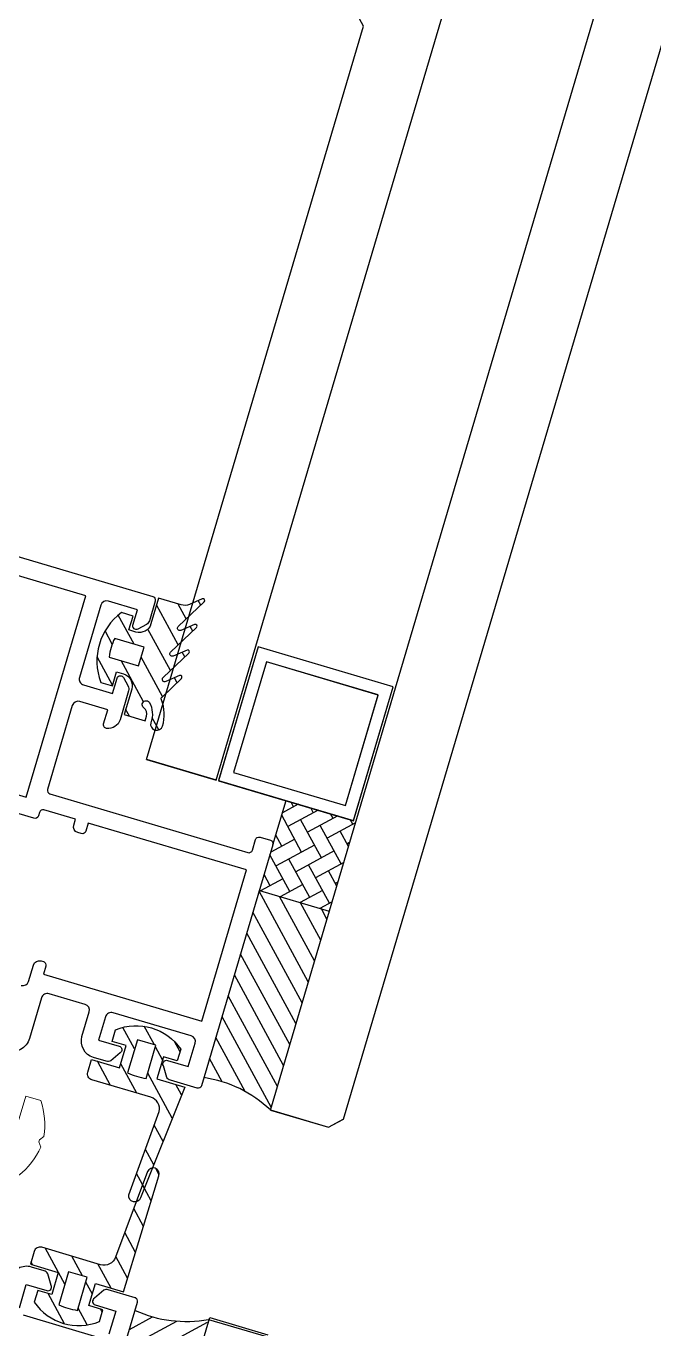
# Model space of a CAD drawing. Header units: millimetres. Extents: x 62878 to 70819, y -67946 to -61850.
# Drawn here: x 67759.88 to 67765.05, y -66350.02 to -66339.29 of the extents above; entities that cross this region are included whole.
import ezdxf

# ---------------------------------------------------------------- set-up
doc = ezdxf.new("R2010")
doc.units = ezdxf.units.MM
doc.layers.add('DOGRAMA', color=171, linetype='Continuous', lineweight=0)
doc.layers.add('DOĞRAMA-yeni', color=40, linetype='Continuous')
pattern_1 = [(118.5057849383402, (67716.88679688504, -66450.51168380858), (-0.1395045678384407, -0.07576303882639554), [])]

# ---------------------------------------------------------------- blocks, each defined once
blk = doc.blocks.new('a2we')
at = {"lineweight": 5, "ltscale": 0.5}
for p, q in [((-196.0144480926461, -415.2868589025547), (-196.5925912144022, -417.2488821181558)), ((-196.0144480926461, -415.2868589025547), (-195.4639709594615, -417.7110762494052)), ((-197.5747968978259, -417.6063757508618), (-196.5747276986959, -417.2423803302317)), ((-196.5747276986959, -417.2423803302317), (-194.1582851917165, -418.2620245979042)), ((-194.1582851917165, -418.2620245979042), (-197.5747968978259, -417.6063757508618)), ((-195.1583543907882, -418.6260200186506), (-197.5747968978259, -417.6063757508618)), ((-197.1143788935161, -419.7428166739272), (-197.1143788935161, -418.4283854465556)), ((-196.8896500078097, -417.895480952812), (-197.0961171580722, -418.3448917148726)), ((-194.1582851917165, -418.2620245979042), (-195.1583543907882, -418.6260200186506)), ((-195.1583543907882, -418.6260200186506), (-194.9264251741961, -419.2953524503964)), ((-194.9154016761394, -420.634479622855), (-194.9154016761394, -419.3608343693425)), ((-198.1144480926461, -420.1068120946153), (-197.1143788935161, -419.7428166739268)), ((-194.9154016761721, -421.4039929561312), (-198.1144480926461, -420.1068120946153)), ((-193.9153324771005, -421.0399975355008), (-198.1144480926461, -420.1068120946153)), ((-197.1143788935161, -419.7428166739268), (-193.9153324771005, -421.0399975355008)), ((-197.1143788935161, -419.7428166739268), (-193.9153324771005, -421.0399975355008)), ((-197.1143788935161, -422.2969096404012), (-197.1143788935162, -420.512330007273)), ((-193.9153324771005, -421.0399975355008), (-194.9154016761721, -421.4039929561312)), ((-194.9154016761721, -423.1885725893157), (-194.9154016761721, -421.4039929561312)), ((-198.1144480926461, -422.6609050610894), (-197.1143788935161, -422.2969096404012)), ((-194.9154016761721, -423.9580859226053), (-198.1144480926461, -422.6609050610894)), ((-193.9153324771005, -423.594090501975), (-198.1144480926461, -422.6609050610894)), ((-197.1143788935161, -422.2969096404012), (-193.9153324771005, -423.594090501975)), ((-197.1143788935161, -422.2969096404012), (-193.9153324771005, -423.594090501975)), ((-197.1143788935161, -424.8510026068752), (-197.1143788935162, -423.0664229737469)), ((-193.9153324771005, -423.594090501975), (-194.9154016761721, -423.9580859226053)), ((-198.1144480926461, -425.2149980275636), (-197.1143788935161, -424.8510026068752)), ((-197.1143788935161, -424.8510026068752), (-193.9153324771005, -426.1481834684492)), ((-197.1143788935161, -424.8510026068752), (-193.9153324771005, -426.1481834684492)), ((-194.9154016761721, -425.7426655557898), (-194.9154016761721, -423.9580859226053)), ((-194.9154016761721, -426.5121788890793), (-198.1144480926461, -425.2149980275636)), ((-193.9153324771005, -426.1481834684492), (-198.1144480926461, -425.2149980275636)), ((-197.1143788935161, -427.3050955733496), (-197.1143788935162, -425.6205159402211)), ((-193.9153324771005, -426.1481834684492), (-194.9154016761721, -426.5121788890793)), ((-194.9154016761721, -428.1967585222638), (-194.9154016761721, -426.5121788890793)), ((-198.1144480926461, -427.669090994038), (-197.1143788935161, -427.3050955733496)), ((-194.9154016761721, -428.9662718555534), (-198.1144480926461, -427.669090994038)), ((-193.9153324771005, -428.6022764349236), (-198.1144480926461, -427.669090994038)), ((-197.1143788935161, -427.3050955733496), (-193.9153324771005, -428.6022764349236)), ((-197.1143788935161, -427.3050955733496), (-193.9153324771005, -428.6022764349236)), ((-197.1143788935161, -429.5591885398237), (-197.1143788935161, -428.0237477951896)), ((-193.9153324771005, -428.6022764349236), (-194.9154016761721, -428.9662718555534)), ((-194.9154016761721, -430.450851488738), (-194.9154016761721, -428.9662718555534)), ((-198.1144480926461, -429.9231839605702), (-197.1143788935161, -429.5591885398237)), ((-194.9154016761721, -431.2203648220857), (-198.1144480926461, -429.9231839605702)), ((-193.9153324771005, -430.8563694013976), (-198.1144480926461, -429.9231839605702)), ((-197.1143788935161, -429.5591885398237), (-193.9153324771005, -430.8563694013976)), ((-197.1143788935161, -429.5591885398237), (-193.9153324771005, -430.8563694013976)), ((-197.1143788935161, -431.8132815063559), (-197.1143788935161, -430.2778407616635)), ((-193.9153324771005, -430.8563694013976), (-194.9154016761721, -431.2203648220857)), ((-194.9154016761721, -432.7049444552304), (-194.9154016761721, -431.2203648220857)), ((-198.1144480926461, -432.177276926986), (-197.1143788935161, -431.8132815063559)), ((-194.9154016761721, -433.4744577885599), (-198.1144480926461, -432.177276926986)), ((-193.9153324771005, -433.1104623678716), (-198.1144480926461, -432.177276926986)), ((-197.1143788935161, -431.8132815063559), (-193.9153324771005, -433.1104623678716)), ((-197.1143788935161, -431.8132815063559), (-193.9153324771005, -433.1104623678716)), ((-197.1143788935161, -434.0673744728301), (-197.1143788935161, -432.5319337281958)), ((-193.9153324771005, -433.1104623678716), (-194.9154016761721, -433.4744577885599)), ((-194.9154016761721, -434.9590374217446), (-194.9154016761721, -433.4744577885599)), ((-198.1144480926461, -434.4313698935184), (-197.1143788935161, -434.0673744728301)), ((-194.9154016761721, -435.7285507550341), (-198.1144480926461, -434.4313698935184)), ((-193.9153324771005, -435.364555334404), (-198.1144480926461, -434.4313698935184)), ((-197.1143788935161, -434.0673744728301), (-193.9153324771005, -435.364555334404)), ((-197.1143788935161, -434.0673744728301), (-193.9153324771005, -435.364555334404)), ((-197.1143788935161, -436.3642339800811), (-197.1143788935161, -434.7860266946118)), ((-193.9153324771005, -435.364555334404), (-194.9154016761721, -435.7285507550341)), ((-194.9154016761721, -437.2558969289955), (-194.9154016761721, -435.7285507550341)), ((-198.1144480926461, -436.7282294008277), (-197.1143788935161, -436.3642339800811)), ((-194.9154016761721, -438.0254102623434), (-198.1144480926461, -436.7282294008277)), ((-193.9153324771005, -437.6614148416551), (-198.1144480926461, -436.7282294008277)), ((-197.1143788935161, -436.3642339800811), (-193.9153324771005, -437.6614148416551)), ((-197.1143788935161, -436.3642339800811), (-193.9153324771005, -437.6614148416551)), ((-197.1143788935161, -438.6610934873901), (-197.1143788935161, -437.1337473134849)), ((-193.9153324771005, -437.6614148416551), (-194.9154016761721, -438.0254102623434)), ((-198.1144480926461, -439.0250889080787), (-197.1143788935161, -438.6610934873901)), ((-197.1143788935161, -438.6610934873901), (-193.9153324771005, -439.9582743489061)), ((-197.1143788935161, -438.6610934873901), (-193.9153324771005, -439.9582743489061)), ((-194.9154016761721, -439.5527564362646), (-194.9154016761721, -438.0254102623434)), ((-194.9154016761721, -440.3222697695944), (-198.1144480926461, -439.0250889080787)), ((-193.9153324771005, -439.9582743489061), (-198.1144480926461, -439.0250889080787)), ((-197.1143788935161, -440.9579529946993), (-197.1143788935161, -439.430606820736)), ((-193.9153324771005, -439.9582743489061), (-194.9154016761721, -440.3222697695944)), ((-198.1144480926461, -441.3219484153295), (-197.1143788935161, -440.9579529946993)), ((-197.1143788935161, -440.9579529946993), (-193.9153324771005, -442.2551338562151)), ((-194.9154016761721, -441.849615943574), (-194.9154016761721, -440.3222697695944)), ((-194.9154016761721, -442.6191292769035), (-198.1144480926461, -441.3219484153295)), ((-193.9153324771005, -442.2551338562151), (-198.1144480926461, -441.3219484153295)), ((-197.1143788935161, -443.2537258831643), (-197.1143788935161, -441.7274663280053)), ((-198.1144480926461, -443.6177213039109), (-197.1143788935161, -443.2537258831643)), ((-197.1143788935161, -443.2537258831643), (-193.9153324771005, -444.5509067447383)), ((-193.9153324771005, -442.2551338562151), (-194.9154016761721, -442.6191292769035)), ((-194.9154016761721, -444.1453888320787), (-194.9154016761721, -442.6191292769035)), ((-194.9154016761721, -444.9149021654266), (-198.1144480926461, -443.6177213039109)), ((-193.9153324771005, -444.5509067447383), (-198.1144480926461, -443.6177213039109)), ((-197.1143788935161, -445.5538642814245), (-197.1143788935161, -444.0232392165685)), ((-193.9153324771005, -444.5509067447383), (-194.9154016761721, -444.9149021654266)), ((-194.9154016761721, -446.4455272302989), (-194.9154016761721, -444.9149021654266)), ((-198.1144480926461, -445.9178597020545), (-197.1143788935161, -445.5538642814245)), ((-193.9153324771005, -446.8510451429402), (-198.1144480926461, -445.9178597020545)), ((-194.9154016761721, -447.2150405636282), (-198.1144480926461, -445.9178597020545)), ((-197.1143788935161, -445.5538642814245), (-193.9153324771005, -446.8510451429402)), ((-197.1143788935161, -445.5538642814245), (-193.9153324771005, -446.8510451429402)), ((-197.1143788935161, -447.8540026795677), (-197.1143788935161, -446.3233776147298)), ((-193.9153324771005, -446.8510451429402), (-194.9154016761721, -447.2150405636282)), ((-194.9154016761721, -448.7456656284821), (-194.9154016761721, -447.2150405636282)), ((-197.1143788935161, -447.8540026795677), (-198.1144480926461, -448.2179981003141)), ((-194.9154016761721, -449.5151789618299), (-198.1144480926461, -448.2179981003141)), ((-198.1144480926461, -448.2179981003141), (-193.9153324771005, -449.1511835411412)), ((-193.9153324771005, -449.1511835411412), (-197.1143788935161, -447.8540026795677)), ((-197.1143788935161, -450.1541410778275), (-197.1143788935161, -448.6235160129718)), ((-193.9153324770423, -449.1511835411412), (-194.9154016761721, -449.5151789618299)), ((-194.9154016761723, -451.0458040266858), (-194.9154016761721, -449.5151789618299)), ((-198.1144480926461, -450.5181364984577), (-197.1143788935161, -450.1541410778275)), ((-194.9154016761721, -451.8153173600317), (-198.1144480926461, -450.5181364984577)), ((-193.9153324770423, -451.4513219393434), (-198.1144480926461, -450.5181364984577)), ((-197.1143788935161, -450.1541410778275), (-193.9153324770423, -451.4513219393434)), ((-197.1143788935161, -453.2868589025547), (-197.1143788935162, -450.9236544111328)), ((-193.9153324770423, -451.4513219393434), (-194.9154016761721, -451.8153173600317)), ((-194.9154016761721, -453.2868589025547), (-194.9154016761721, -451.8153173600317)), ((-192.7980524524961, -453.2868589025547), (-199.230843732796, -453.2868589025547)), ((-199.230843732796, -454.5827171301502), (-199.230843732796, -453.2868589025547)), ((-192.7980524524961, -454.5827171301502), (-192.7980524524961, -453.2868589025547))]:
    blk.add_line(p, q, dxfattribs=at)
blk.add_lwpolyline([(-196.4690204826777, -455.6637351848848), (-196.1125089353335, -455.3998333582319), (-195.9163872499585, -455.3998333582319), (-195.5598757026143, -455.6637351848848)], dxfattribs=at)
for centre, radius, start, end in [((-196.9143788935627, -418.4283854465556), 0.2, 155.3251238657465, 180), ((-195.115401676151, -419.3608343693425), 0.2, 0, 19.11162363728389), ((-195.6603624057317, -449.5292358589606), 6.187568978619671, 234.757305859688, 262.4904896380407), ((-196.3685337795604, -449.5292358589606), 6.187568978619673, 277.5095103619591, 305.2426941403116)]:
    blk.add_arc(centre, radius, start, end, dxfattribs=at)
blk = doc.blocks.new('SPANDREL PAN.93')
at = {"layer": 'DOĞRAMA-yeni', "color": 122, "lineweight": -2}
for p, q in [((36489.31846582975, 28164.42913181102), (36488.83896271163, 28164.28743932814)), ((36515.70602521955, 28075.1306965566), (36489.31846582975, 28164.42913181102))]:
    blk.add_line(p, q, dxfattribs=at)
blk = doc.blocks.new('SPANDREL PAN.92')
at = {"layer": 'DOĞRAMA-yeni', "color": 122, "lineweight": -2}
for p, q in [((36488.80837289144, 28166.15534303633), (36462.86920358454, 28253.93637638955)), ((36488.20463065312, 28166.0812126805), (36462.32213833935, 28253.67044478655)), ((36488.04646411759, 28175.08551072904), (36494.80267682292, 28187.50942274903)), ((36489.25638565998, 28168.87374046113), (36487.40063123814, 28175.15381978327)), ((36489.8317894017, 28169.04377144057), (36488.04646411759, 28175.08551072902)), ((36489.83178940169, 28169.04377144057), (36489.25638565994, 28168.87374046113)), ((36488.80837289143, 28166.15534303634), (36488.3288697733, 28166.01365055348)), ((36488.3288697733, 28166.01365055345), (36488.20463065311, 28166.0812126805))]:
    blk.add_line(p, q, dxfattribs=at)
for points in [[(36488.12475830115, 28168.53934620156), (36487.79886559054, 28169.64220337327), (36488.91131282463, 28169.97092993352), (36489.23720553522, 28168.86807276182)], [(36488.1923204282, 28168.66358532177), (36487.92310471075, 28169.57464124622), (36488.84375069757, 28169.84669081333), (36489.11296641502, 28168.93563488887)]]:
    blk.add_lwpolyline(points, close=True, dxfattribs=at)

msp = doc.modelspace()

# ---------------------------------------------------------------- hatches: boundary and pattern name
at = {"layer": 'DOGRAMA', "lineweight": -2}
h = msp.add_hatch(dxfattribs=at)
h.set_pattern_fill('ANSI31', color=256, scale=0.05, angle=73.50578493834035, style=0)
h.set_pattern_definition(pattern_1)
edge = h.paths.add_edge_path(flags=16)
edge.add_arc((67760.96573314806, -66344.51798588282), 0.399999999970293, 151.9688259086231, 175.0427439733526)
edge.add_line((67760.56722937166, -66344.48342086909), (67760.8087808885, -66344.55494516042))
edge.add_line((67760.8087808885, -66344.55494516042), (67760.8542078541, -66344.40152941548))
edge.add_line((67760.8542078541, -66344.40152941548), (67760.61265633722, -66344.33000512415))
edge = h.paths.add_edge_path()
edge.add_arc((67760.96573314808, -66344.51798588283), 0.4999999999802199, 126.6358872944521, 200.3756825860098)
edge.add_line((67760.49701822527, -66344.69207299069), (67760.59290306587, -66344.72046484418))
edge.add_line((67760.59290306587, -66344.72046484418), (67760.62697329005, -66344.60540303546))
edge.add_line((67760.62697329005, -66344.60540303546), (67760.68450419439, -66344.62243814753))
edge.add_arc((67760.6561123409, -66344.71832298813), 0.1000000000065236, -16.494215060012777, 73.50578493998722, ccw=False)
edge.add_line((67760.7519971815, -66344.74671484162), (67760.68953510384, -66344.95766149092))
edge.add_line((67760.68953510384, -66344.95766149092), (67760.86212781689, -66345.00876682719))
edge.add_line((67760.86212781689, -66345.00876682719), (67760.87333674874, -66344.97091207278))
edge.add_arc((67760.81101160235, -66344.95245736805), 0.06500000000055278, 343.5057849758132, 411.9151204903753)
edge.add_arc((67760.87126919611, -66344.87556622895), 0.03268943072872159, 38.07550578943119, 231.9151204302509, ccw=False)
edge.add_arc((67760.72344252166, -66344.95329041724), 0.1992591642636714, -20.843900698027483, 29.422006460653677, ccw=False)
edge.add_arc((67760.95798875428, -66345.03712243278), 0.05002797726847832, 165.0203900031464, 342.5336263258762)
edge.add_arc((67760.69722011803, -66344.95525705129), 0.3233450412095115, 342.5651376692389, 381.8914478234179)
edge.add_arc((67761.01580720654, -66344.82724109777), 0.01999999999218744, 133.505784915031, 201.8914477880159, ccw=False)
edge.add_line((67761.00203865033, -66344.81273500042), (67761.16163352222, -66344.66125449438))
edge.add_arc((67761.15130710509, -66344.65037492137), 0.01499999998633296, 313.5057848641242, 473.5057848353924)
edge.add_line((67761.14532448023, -66344.63661962422), (67761.03241768136, -66344.68572645319))
edge.add_arc((67761.02444084817, -66344.667386057), 0.02000000000057802, 133.5057850026662, 293.50578497779065, ccw=False)
edge.add_line((67761.01067229194, -66344.65287995969), (67761.2240955999, -66344.45030784507))
edge.add_arc((67761.21376918275, -66344.43942827205), 0.01500000000690547, 313.5057848661739, 473.5057848863643)
edge.add_line((67761.20778655788, -66344.42567297489), (67761.09487975904, -66344.47477980392))
edge.add_arc((67761.08690292585, -66344.45643940772), 0.02000000001392242, 133.5057849452677, 293.5057849611637, ccw=False)
edge.add_line((67761.07313436962, -66344.44193331037), (67761.28655767758, -66344.23936119575))
edge.add_arc((67761.27623126042, -66344.22848162275), 0.01500000000636884, 313.5057849447552, 473.5057849307029)
edge.add_line((67761.27024863554, -66344.21472632562), (67761.15734183669, -66344.2638331546))
edge.add_arc((67761.14936500348, -66344.2454927584), 0.02000000001972633, 133.5057850329029, 293.50578499939263, ccw=False)
edge.add_line((67761.13559644725, -66344.23098666109), (67761.34901975525, -66344.02841454644))
edge.add_arc((67761.33869333807, -66344.01753497343), 0.01500000001638679, 313.5057849850707, 473.5057850614491)
edge.add_line((67761.33271071315, -66344.00377967629), (67761.22736556354, -66344.0495976988))
edge.add_arc((67761.18748139765, -66343.95789571789), 0.09999999996052615, 253.50578494088012, 293.5057849428872, ccw=False)
edge.add_line((67761.15908954418, -66344.05378055845), (67760.97345363868, -66343.998813085))
edge.add_line((67760.97345363868, -66343.998813085), (67760.91099156105, -66344.2097597343))
edge.add_arc((67760.81510672045, -66344.1813678808), 0.1000000000106552, 253.50578493435978, 343.50578493199265, ccw=False)
edge.add_line((67760.78671486695, -66344.27725272141), (67760.72918396263, -66344.2602176093))
edge.add_line((67760.72918396263, -66344.2602176093), (67760.76325418678, -66344.1451558006))
edge.add_line((67760.76325418678, -66344.1451558006), (67760.66736934616, -66344.11676394714))
h = msp.add_hatch(dxfattribs=at)
h.set_pattern_fill('AR-HBONE', color=256, scale=0.03, angle=73.50578493834035, style=0)
h.set_pattern_definition([(208.5057849383403, (67728.85020894074, -66331.53902839267), (-0.1627219703923171, 0.04818257311146708), [0.36, -0.12]), (118.5057849383402, (67728.74475666895, -66331.5962980913), (-0.1627219703923171, 0.04818257311146708), [0.3599999999999998, -0.1199999999999999])])
h.paths.add_polyline_path([(67761.95247555047, -66345.9052275458), (67762.02345518416, -66345.66551544431), (67762.59876422776, -66345.83586656522), (67762.37915953479, -66346.57751455191), (67761.80385049127, -66346.407163431)])
h = msp.add_hatch(dxfattribs=at)
h.set_pattern_fill('ANSI31', color=256, scale=0.03999999999999999, angle=73.50578493834035, style=0)
h.set_pattern_definition([(118.5057849383402, (67711.12325062756, -66469.97630644911), (-0.1116036542707525, -0.06061043106111644), [])])
h.paths.add_polyline_path([(67761.75170905373, -66346.68011403024, -0.4142135623420975), (67761.71753296288, -66346.6986746017), (67761.3477290713, -66347.94757465045, -0.1532309010706403), (67761.89464626132, -66348.21381061191), (67762.30064976617, -66346.84265739145)])
h.paths.add_polyline_path([(67761.80385049127, -66346.407163431), (67761.73314848234, -66346.64593793936, -0.4142135623575963), (67761.75170905373, -66346.68011403024), (67762.30064976617, -66346.84265739145), (67762.37915953479, -66346.57751455191)])
h = msp.add_hatch(dxfattribs=at)
h.set_pattern_fill('ANSI31', color=256, scale=0.05, angle=73.50578493834035, style=0)
h.set_pattern_definition(pattern_1)
edge = h.paths.add_edge_path(flags=16)
edge.add_arc((67760.9827063926, -66347.2959842691), 0.6682513992577961, 246.6301057181914, 260.3814641486032)
edge.add_line((67760.87104979047, -66347.95484141281), (67760.95202168194, -66347.68138350309))
edge.add_line((67760.95202168194, -66347.68138350309), (67760.79860593699, -66347.63595653752))
edge.add_line((67760.79860593699, -66347.63595653752), (67760.71763404552, -66347.90941444722))
edge = h.paths.add_edge_path()
edge.add_line((67760.3906987907, -66347.9040655464), (67760.42192982952, -66347.79859222175))
edge.add_line((67760.42192982952, -66347.79859222175), (67760.65205344697, -66347.8667326701))
edge.add_line((67760.65205344697, -66347.8667326701), (67760.70599796859, -66347.68455147296))
edge.add_line((67760.70599796859, -66347.68455147296), (67760.59093615989, -66347.6504812488))
edge.add_line((67760.59093615989, -66347.6504812488), (67760.61932801339, -66347.55459640818))
edge.add_arc((67760.79070542812, -66347.96201975275), 0.4419999999813058, 34.19813682259303, 112.8134330543879, ccw=False)
edge.add_line((67761.15628312068, -66347.7135907877), (67761.1278912672, -66347.80947562832))
edge.add_line((67761.1278912672, -66347.80947562832), (67761.01282945852, -66347.77540540414))
edge.add_line((67761.01282945852, -66347.77540540414), (67760.95888493686, -66347.95758660126))
edge.add_line((67760.95888493686, -66347.95758660126), (67761.1890085543, -66348.02572704961))
edge.add_line((67761.1890085543, -66348.02572704961), (67760.82588642262, -66348.9371595487))
edge.add_arc((67760.77794400232, -66348.92296362197), 0.05000000000817259, 170.2156217330608, 343.5057849503489, ccw=False)
edge.add_line((67760.72867128882, -66348.91446658093), (67760.97874933711, -66348.22812450553))
edge.add_arc((67760.88128081574, -66348.20576634495), 0.1000000000165545, 347.0805145041758, 433.5057849423544)
edge.add_line((67760.90967266922, -66348.10988150434), (67760.4244452843, -66347.96620389343))
edge.add_arc((67760.438641211, -66347.91826147311), 0.05000000001386255, 163.505784982327, 253.50578498706142, ccw=False)
h = msp.add_hatch(dxfattribs=at)
h.set_pattern_fill('ANSI31', color=256, scale=0.05, angle=73.50578493834035, style=0)
h.set_pattern_definition(pattern_1)
edge = h.paths.add_edge_path(flags=16)
edge.add_arc((67760.4168884676, -66349.20686203381), 0.6682513994769669, 246.6301057344667, 260.3814641644486)
edge.add_line((67760.30523186561, -66349.86571917776), (67760.38620375708, -66349.59226126807))
edge.add_line((67760.38620375708, -66349.59226126807), (67760.23278801213, -66349.54683430247))
edge.add_line((67760.23278801213, -66349.54683430247), (67760.1518161206, -66349.8202922122))
edge = h.paths.add_edge_path()
edge.add_line((67759.94867000502, -66349.37927249885), (67759.9174389662, -66349.48474582352))
edge.add_line((67759.9174389662, -66349.48474582352), (67760.14756258362, -66349.55288627188))
edge.add_line((67760.14756258362, -66349.55288627188), (67760.09361806203, -66349.735067469))
edge.add_line((67760.09361806203, -66349.735067469), (67759.97855625328, -66349.70099724484))
edge.add_line((67759.97855625328, -66349.70099724484), (67759.95016439984, -66349.7968820854))
edge.add_arc((67760.31574209241, -66349.54845312035), 0.4419999999784385, 214.1981368199726, 292.8134330526491)
edge.add_line((67760.48711950713, -66349.95587646493), (67760.5155113606, -66349.85999162434))
edge.add_line((67760.5155113606, -66349.85999162434), (67760.4004495519, -66349.82592140017))
edge.add_line((67760.4004495519, -66349.82592140017), (67760.45439407352, -66349.64374020303))
edge.add_line((67760.45439407352, -66349.64374020303), (67760.68451769091, -66349.71188065139))
edge.add_line((67760.68451769091, -66349.71188065139), (67760.97691606957, -66348.75611974574))
edge.add_arc((67760.92897364931, -66348.741923819), 0.04999999996631335, 343.5057849361456, 516.7959481410084)
edge.add_line((67760.88301827542, -66348.7222234736), (67760.61835562892, -66349.42763383941))
edge.add_arc((67760.5244275905, -66349.39331877562), 0.1000000000218084, 253.5057849239981, 339.931055361437, ccw=False)
edge.add_line((67760.49603573699, -66349.48920361622), (67760.01080835209, -66349.3455260053))
edge.add_arc((67759.99661242533, -66349.39346842561), 0.05000000001643571, 73.5057849183708, 163.5057849183708)
h = msp.add_hatch(dxfattribs=at)
h.set_pattern_fill('ANSI31', color=256, scale=0.03999999999999999, angle=73.50578493834035, style=0)
h.set_pattern_definition([(208.5057849383403, (67785.09352052162, -66220.1642418306), (-0.06061043106111653, 0.1116036542707525), [])])
h.paths.add_polyline_path([(67760.42864868138, -66351.1483476019, 0.4142135623420975), (67760.41008810991, -66351.11417151103), (67760.7798920016, -66349.86527146229, 0.1532309010706403), (67761.38359289855, -66349.93973774262), (67760.97758939373, -66351.31089096308)])
h.paths.add_polyline_path([(67760.32377058156, -66351.40568268175), (67760.3944725905, -66351.16690817337, 0.4142135623575963), (67760.42864868138, -66351.1483476019), (67760.97758939373, -66351.31089096308), (67760.89907962504, -66351.57603380267)])

# ---------------------------------------------------------------- linework, layer by layer
for p, q in [((67760.87283709703, -66345.32481320247), (67761.44814614058, -66345.49516432338)), ((67761.91556614096, -66346.02987783855), (67762.02345518421, -66345.66551544431)), ((67761.80385049124, -66346.40716343098), (67762.37915953479, -66346.57751455191)), ((67761.80385049124, -66346.40716343098), (67762.37915953479, -66346.57751455191)), ((67761.89464626132, -66348.21381061191), (67762.37407046428, -66348.35576987934)), ((67762.37407046428, -66348.35576987934), (67762.49834715838, -66348.28827689224)), ((67761.38359289855, -66349.93973774262), (67761.86301710154, -66350.08169701006))]:
    msp.add_line(p, q, dxfattribs=at)
at = {"layer": 'DOGRAMA', "lineweight": -2, "ltscale": 0.5}
for points in [[(67757.84760783537, -66343.07323866135), (67760.9255112184, -66343.98461715823, -0.4142135623730951), (67760.94575911455, -66344.02190016648), (67760.89769454574, -66344.1842236131, -0.1991096956269791), (67760.87361089641, -66344.21395949773), (67760.80268618706, -66344.25247774548, -0.6680969080520953), (67760.76207135676, -66344.21959319049), (67760.799466267, -66344.09330326693), (67760.55975416547, -66344.02232363321, 0.4142135623730951), (67760.49761581844, -66344.05607012678), (67760.32158632684, -66344.65055613844, 0.4142135623730951), (67760.35533282039, -66344.7126944855), (67760.59504492188, -66344.78367411923), (67760.63244267128, -66344.65737460718, -0.6680969080520438), (67760.68441424302, -66344.65190522594), (67760.72293249078, -66344.72282993523, -0.1989616347782854), (67760.72694026056, -66344.76089422138), (67760.65595778763, -66345.00061591138, -0.3728392455561729), (67760.54567070556, -66345.07117946782, -0.4568501953068724), (67760.5212261028, -66345.03297470474), (67760.55529632697, -66344.91791289604), (67760.32517270959, -66344.84977244768, 0.4142135623730951), (67760.26303436255, -66344.88351894125), (67760.05861301742, -66345.57388979351, 0.4142135623730951), (67760.07886091356, -66345.61117280173), (67761.70890320366, -66346.09383431099, 0.4142135623730951), (67761.74618621188, -66346.07358641486), (67761.77173888005, -66345.98729005833, -0.4142135623730951), (67761.8090218883, -66345.96704216216), (67761.89531824482, -66345.99259483031, -0.4142135623730951), (67761.91556614096, -66346.02987783855), (67761.32785477379, -66348.01469403882, -0.4142135623730951), (67761.29057176557, -66348.03494193494), (67761.0707174146, -66347.96984225408, -0.1989616347783402), (67761.04097194145, -66347.94575576556), (67761.01294879429, -66347.8497069112, -0.6680475602943508), (67761.04783502565, -66347.80662903567), (67761.21809773706, -66347.85704444989), (67761.27488144403, -66347.66527476872, 0.4142135623730951), (67761.24113495048, -66347.60313642168), (67760.5987065185, -66347.41291100331, 0.4142135623730951), (67760.53656817149, -66347.44665749687), (67760.47978446446, -66347.63842717807), (67760.65004717594, -66347.68884259228, -0.6680475602943992), (67760.65585447094, -66347.74396997047), (67760.58004392424, -66347.80927328668, -0.1991096956271691), (67760.54198922659, -66347.81328389561), (67760.43719668429, -66347.78225443895, -0.4142135623730951), (67760.34270650231, -66347.60826706722), (67760.40232939465, -66347.406908902, 0.4142135623730951), (67760.36858290108, -66347.34477055496), (67760.07133989522, -66347.25675580914, 0.4142135623730951), (67760.00920154821, -66347.29050230271), (67759.90983006102, -66347.62609924478, -0.4142135623730951), (67759.72341501988, -66347.72733872545)], [(67757.61399317332, -66343.20452598229, 0.2621398995659221), (67757.36046314178, -66343.4504521918), (67756.98285149044, -66344.72572057169, 0.4142135623730951), (67757.01659798398, -66344.78785891873), (67757.17001372892, -66344.8332858843), (67757.18420965565, -66344.78534346401, -0.4142135623730951), (67757.24634800272, -66344.75159697045), (67757.26552497083, -66344.75727534115, -0.4142135623730951), (67757.28577286698, -66344.79455834937), (67757.26589856949, -66344.86167773779), (67759.88355471773, -66345.63677533793), (67760.37473378301, -66343.97796759567), (67757.7570776348, -66343.20286999551), (67757.7372033374, -66343.26998938395, -0.4142135623730951), (67757.69992032915, -66343.29023728006), (67757.68074336101, -66343.28455890935, -0.3618128521052944), (67757.64521844606, -66343.2313403257)], [(67759.82677183434, -66349.84377851173), (67759.88355554128, -66349.65200883053), (67760.05381825275, -66349.70242424477, 0.6680475602943992), (67760.08870448411, -66349.65934636921), (67760.06067174842, -66349.56329467567, 0.1991096956271691), (67760.03093586382, -66349.5392110263), (67759.92614332156, -66349.50818156965, 0.4142135623730951), (67759.75215594983, -66349.60267175159)], [(67760.21205493179, -66351.78296827416), (67760.79976629895, -66349.7981520739, 0.4142135623730951), (67760.7795184028, -66349.76086906566), (67760.5596640518, -66349.6957693848, 0.1989616347783402), (67760.5215997656, -66349.69977715456), (67760.44579880744, -66349.76508330995, 0.6680475602943508), (67760.45160610238, -66349.82021068815), (67760.62186881393, -66349.87062610236), (67760.56508510691, -66350.06239578355, -0.4142135623730951)], [(67760.5029467599, -66350.0961422771), (67759.86051832789, -66349.90591685877, -0.4142135623730951)]]:
    msp.add_lwpolyline(points, format="xyb", dxfattribs=at)
at = {"layer": 'DOGRAMA', "lineweight": -2}
for points in [[(67760.66736934616, -66344.11676394714, 0.3333333333332296), (67760.49701822527, -66344.69207299069), (67760.59290306587, -66344.72046484418), (67760.62697329005, -66344.60540303546), (67760.68450419439, -66344.62243814753, -0.4142135623730951), (67760.7519971815, -66344.74671484162), (67760.68953510384, -66344.95766149092), (67760.86212781689, -66345.00876682719), (67760.87333674874, -66344.97091207278, 0.3076847592325949), (67760.85110543403, -66344.90129600897, -1.128701775595035), (67760.89700227467, -66344.85540667661, -0.2229122392588673), (67760.90966083415, -66345.02419143725, 0.9785310008372164), (67761.00571010499, -66345.05213813108, 0.1732976222504512), (67760.9972493682, -66344.83469808348, -0.3075716929246892), (67761.00203865033, -66344.81273500042), (67761.16163352222, -66344.66125449438, 0.8390996311771624), (67761.14532448023, -66344.63661962422), (67761.03241768136, -66344.68572645319, -0.8390996311772869), (67761.01067229194, -66344.65287995969), (67761.2240955999, -66344.45030784507, 0.8390996311771624), (67761.20778655788, -66344.42567297489), (67761.09487975904, -66344.47477980392, -0.839099631177325), (67761.07313436962, -66344.44193331037), (67761.28655767758, -66344.23936119575, 0.8390996311769768), (67761.27024863554, -66344.21472632562), (67761.15734183669, -66344.2638331546, -0.8390996311770358), (67761.13559644725, -66344.23098666109), (67761.34901975525, -66344.02841454644, 0.8390996311781366), (67761.33271071315, -66344.00377967629), (67761.22736556354, -66344.0495976988, -0.1763269807084491), (67761.15908954418, -66344.05378055845), (67760.97345363868, -66343.998813085), (67760.91099156105, -66344.2097597343, -0.4142135623728453), (67760.78671486695, -66344.27725272141), (67760.72918396263, -66344.2602176093), (67760.76325418678, -66344.1451558006)], [(67760.61265633722, -66344.33000512415, 0.1010205144335734), (67760.56722937166, -66344.48342086909), (67760.8087808885, -66344.55494516042), (67760.8542078541, -66344.40152941548)], [(67760.61265633722, -66344.33000512415, 0.1010205144335734), (67760.56722937166, -66344.48342086909), (67760.80878088847, -66344.55494516045), (67760.8542078541, -66344.40152941548)], [(67760.3906987907, -66347.9040655464), (67760.42192982952, -66347.79859222175), (67760.65205344697, -66347.8667326701), (67760.70599796859, -66347.68455147296), (67760.59093615989, -66347.6504812488), (67760.61932801339, -66347.55459640818, -0.3571428571427583), (67761.15628312068, -66347.7135907877), (67761.1278912672, -66347.80947562832), (67761.01282945852, -66347.77540540414), (67760.95888493686, -66347.95758660126), (67761.1890085543, -66348.02572704961), (67760.82588642262, -66348.9371595487, -0.9430953754055073), (67760.72867128882, -66348.91446658093), (67760.97874933711, -66348.22812450553, 0.3960555621610378), (67760.90967266922, -66348.10988150434), (67760.4244452843, -66347.96620389343, -0.4142135623731011)], [(67760.71763404552, -66347.90941444722, 0.0600737299861167), (67760.87104979047, -66347.95484141281), (67760.95202168194, -66347.68138350309), (67760.79860593699, -66347.63595653752)], [(67759.94867000502, -66349.37927249885), (67759.9174389662, -66349.48474582352), (67760.14756258362, -66349.55288627188), (67760.09361806203, -66349.735067469), (67759.97855625328, -66349.70099724484), (67759.95016439984, -66349.7968820854, 0.3571428571427583), (67760.48711950713, -66349.95587646493), (67760.5155113606, -66349.85999162434), (67760.4004495519, -66349.82592140017), (67760.45439407352, -66349.64374020303), (67760.68451769091, -66349.71188065139), (67760.97691606957, -66348.75611974574, 0.9430953754055073), (67760.88301827542, -66348.7222234736), (67760.61835562892, -66349.42763383941, -0.3960555621610378), (67760.49603573699, -66349.48920361622), (67760.01080835209, -66349.3455260053, 0.4142135623731011)], [(67760.1518161206, -66349.8202922122, 0.0600737299861167), (67760.30523186561, -66349.86571917776), (67760.38620375708, -66349.59226126807), (67760.23278801213, -66349.54683430247)]]:
    msp.add_lwpolyline(points, format="xyb", close=True, dxfattribs=at)
for points in [[(67762.5795872596, -66345.83018819451), (67762.90609357471, -66344.72751252766), (67761.79382942381, -66344.39816702726), (67761.46732310877, -66345.50084269408)], [(67762.51209427248, -66345.70591150041), (67762.78181688063, -66344.79500551477), (67761.86132241091, -66344.52244372132), (67761.59159980279, -66345.43334970696)]]:
    msp.add_lwpolyline(points, close=True, dxfattribs=at)
at = {"layer": 'DOGRAMA', "linetype": 'ByBlock', "lineweight": -2}
msp.add_lwpolyline([(67759.84121627783, -66347.18861536076, 0.4142135623730951), (67759.90335462488, -66347.15486886723), (67759.94310321975, -66347.02063009041, -0.4142135623730951), (67760.00524156677, -66346.98688359684), (67760.02441853491, -66346.99256196753, -0.4142135623730951), (67760.04466643103, -66347.02984497574), (67760.0247921336, -66347.09696436417), (67761.32882596567, -66347.48309357159), (67761.69792006101, -66346.23659064384), (67760.3938862289, -66345.85046143646), (67760.37401193143, -66345.91758082485, -0.4142135623730951), (67760.3367289232, -66345.93782872103), (67760.30796347107, -66345.92931116496, -0.4142135623730951), (67760.2742169775, -66345.86717281795), (67760.28841290422, -66345.81923039762), (67760.02952383464, -66345.7425723932, 0.4142135623730951), (67759.99224082645, -66345.76282028932), (67759.98372327039, -66345.79158574154, -0.4142135623730951), (67759.94644026217, -66345.81183363766), (67759.60125483599, -66345.70962296514, 0.4142135623730951)], format="xyb", dxfattribs=at)
at = {"layer": 'DOGRAMA', "lineweight": -2}
for centre, start, end in [((67761.19701601297, -66348.95205038249), 46.62001722081203, 81.46690824298975), ((67761.20038339202, -66348.94067808527), 245.5446616337695, 280.3915526562474)]:
    msp.add_arc(centre, 1.015719411173231, start, end, dxfattribs=at)

# ---------------------------------------------------------------- block references
at = {"layer": 'DOGRAMA', "linetype": 'ByBlock', "lineweight": -2, "xscale": 0.09999999999876999, "yscale": 0.09999999999876999, "zscale": 0.09999999999876999, "rotation": 73.50578493445082}
msp.add_blockref('a2we', (67721.88973205381, -66316.74420472732), dxfattribs=at)
at = {"layer": 'DOĞRAMA-yeni', "xscale": -1, "rotation": 359.9643240394448}
for name, p in [('SPANDREL PAN.92', (104233.1576293525, -94537.0851292083)), ('SPANDREL PAN.93', (104233.1693361528, -94537.06773749753))]:
    msp.add_blockref(name, p, dxfattribs=at)

doc.saveas('drawing.dxf')
